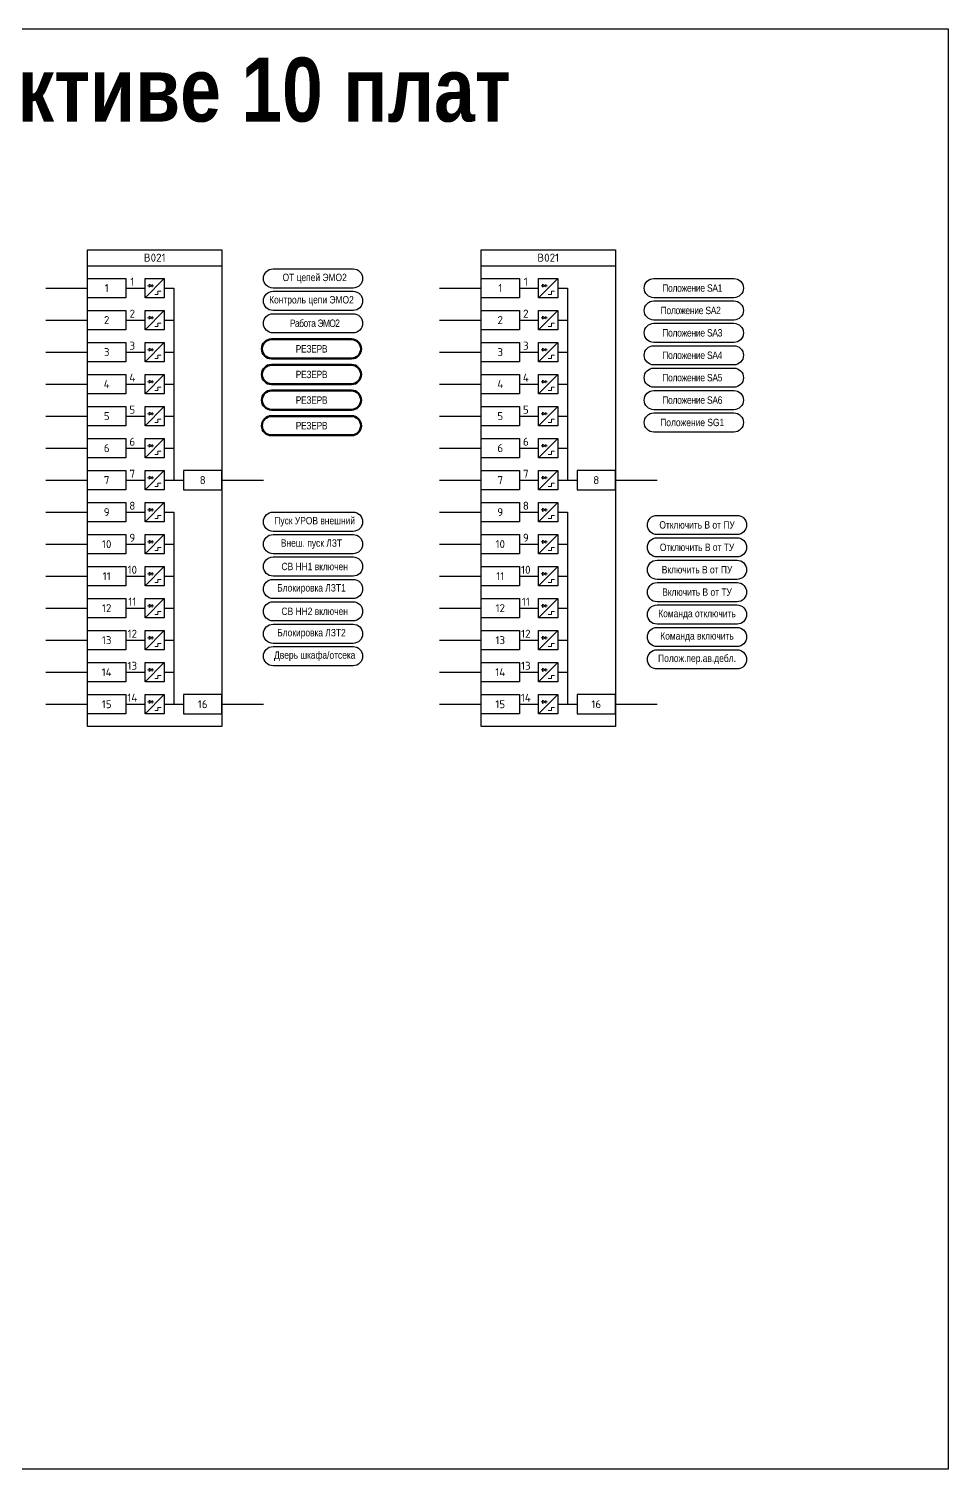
# Model space of a CAD drawing. Header units: millimetres. Extents: x 1413 to 4909, y -558 to 1412.
# Drawn here: x 4621.7 to 4909, y 962 to 1412 of the extents above; entities that cross this region are included whole.
import ezdxf
from ezdxf.enums import TextEntityAlignment as Align

# ---------------------------------------------------------------- set-up
doc = ezdxf.new("R2010")
doc.units = ezdxf.units.MM
doc.layers.add('_ОРЗ_0.3', color=7, linetype='Continuous', lineweight=30)
doc.layers.add('TEXT', color=7, linetype='Continuous', lineweight=25)
doc.layers.add('Основная', color=7, linetype='Continuous')
doc.styles.add('2.5_Gost_RD', font='ARIALN.TTF', dxfattribs={"height": 2.5})
doc.styles.add('2.5_ISOCPEUR', font='isocpeur.ttf', dxfattribs={"width": 0.9, "height": 2.5})
doc.styles.add('2.5_ISOCPEUR_1', font='isocpeur.ttf', dxfattribs={"height": 2.5})

# ---------------------------------------------------------------- blocks, each defined once
blk = doc.blocks.new('*U42')
at = {"layer": 'Основная', "color": 0}
for p, q in [((0, 0), (2, 0)), ((2, 0), (40, 0)), ((40, 0), (42, 0))]:
    blk.add_line(p, q, dxfattribs=at)
blk = doc.blocks.new('*U74')
at = {"lineweight": 13, "ltscale": 0.25}
blk.add_line((20.25, 1.25), (20.25, 0.25), dxfattribs=at)
for points in [[(0, 3), (12, 3), (12, -3), (0, -3)], [(18, 3), (24, 3), (24, -3), (18, -3)]]:
    blk.add_lwpolyline(points, close=True)
blk.add_lwpolyline([(20.25, 0.75), (19.25, 1.25), (19.25, 0.25), (20.25, 0.75)], dxfattribs=at)
at = {"lineweight": 13, "flags": 128}
for points in [[(19.5, 1.5, 0, 0, 0), (19.5, 2, 0.25, 0, 0), (19.5, 2.5, 0, 0, 0)], [(20, 1.5, 0, 0, 0), (20, 2, 0.25, 0, 0), (20, 2.5, 0, 0, 0)]]:
    blk.add_lwpolyline(points, format="xyseb", dxfattribs=at)
at = {"layer": 'Основная', "color": 0}
blk.add_line((12, 0), (18, 0), dxfattribs=at)
at = {"layer": 'Основная', "ltscale": 0.25}
blk.add_line((24, 3), (18, -3), dxfattribs=at)
at = {"layer": 'Основная', "color": 0, "lineweight": 13}
blk.add_line((18.75, 0.75), (20.75, 0.75), dxfattribs=at)
for p, q in [((21, -2), (22, -2)), ((22, -1), (23, -1)), ((22, -2), (22, -1))]:
    blk.add_line(p, q, dxfattribs=at).dxf.unprotected_set("ltscale", 0)
at = {"layer": 'Основная', "style": '2.5_ISOCPEUR'}
for tag, p in [('ОУ', (3, 6)), ('В', (6, 0)), ('K', (14, 2))]:
    blk.add_attdef(tag, text='', height=2.5, dxfattribs=at).set_placement(p, align=Align.MIDDLE_CENTER)
blk = doc.blocks.new('*U64')
blk.add_lwpolyline([(0, 3), (-12, 3), (-12, -3), (0, -3)], close=True)
at = {"layer": 'Основная', "style": '2.5_ISOCPEUR'}
for tag, p in [('ОУ', (-7, 10)), ('В', (-6, 0))]:
    blk.add_attdef(tag, text='', height=2.5, dxfattribs=at).set_placement(p, align=Align.MIDDLE_CENTER)

msp = doc.modelspace()

# ---------------------------------------------------------------- linework, layer by layer
at = {"ltscale": 100}
for p, q in [((4667, 1331), (4667, 1271)), ((4790, 1331), (4790, 1271)), ((4667, 1261), (4667, 1201)), ((4790, 1261), (4790, 1201))]:
    msp.add_line(p, q, dxfattribs=at)
at = {"color": 2, "ltscale": 100}
msp.add_lwpolyline([(3833, 1412), (4909, 1412), (4909, 962), (3833, 962)], close=True, dxfattribs=at)
at = {"color": 85, "ltscale": 100, "true_color": 0x58ba48}
for points in [[(4698, 1331, -1), (4698, 1337), (4723, 1337, -1), (4723, 1331)], [(4698, 1324, -1), (4698, 1330), (4723, 1330, -1), (4723, 1324)], [(4698, 1317, -1), (4698, 1323), (4723, 1323, -1), (4723, 1317)]]:
    msp.add_lwpolyline(points, format="xyb", close=True, dxfattribs=at)
at = {"ltscale": 100}
for points in [[(4817, 1328, -1), (4817, 1334), (4842, 1334, -1), (4842, 1328)], [(4817, 1321, -1), (4817, 1327), (4842, 1327, -1), (4842, 1321)], [(4817, 1314, -1), (4817, 1320), (4842, 1320, -1), (4842, 1314)], [(4817, 1307, -1), (4817, 1313), (4842, 1313, -1), (4842, 1307)], [(4817, 1300, -1), (4817, 1306), (4842, 1306, -1), (4842, 1300)], [(4817, 1293, -1), (4817, 1299), (4842, 1299, -1), (4842, 1293)], [(4817, 1286, -1), (4817, 1292), (4842, 1292, -1), (4842, 1286)], [(4698, 1255, -1), (4698, 1261), (4723, 1261, -1), (4723, 1255)], [(4818, 1254, -1), (4818, 1260), (4843, 1260, -1), (4843, 1254)], [(4698, 1248, -1), (4698, 1254), (4723, 1254, -1), (4723, 1248)], [(4818, 1247, -1), (4818, 1253), (4843, 1253, -1), (4843, 1247)], [(4698, 1241, -1), (4698, 1247), (4723, 1247, -1), (4723, 1241)], [(4818, 1240, -1), (4818, 1246), (4843, 1246, -1), (4843, 1240)], [(4698, 1234, -1), (4698, 1240), (4723, 1240, -1), (4723, 1234)], [(4818, 1233, -1), (4818, 1239), (4843, 1239, -1), (4843, 1233)], [(4698, 1227, -1), (4698, 1233), (4723, 1233, -1), (4723, 1227)], [(4818, 1226, -1), (4818, 1232), (4843, 1232, -1), (4843, 1226)], [(4698, 1220, -1), (4698, 1226), (4723, 1226, -1), (4723, 1220)], [(4818, 1219, -1), (4818, 1225), (4843, 1225, -1), (4843, 1219)], [(4698, 1213, -1), (4698, 1219), (4723, 1219, -1), (4723, 1213)], [(4818, 1212, -1), (4818, 1218), (4843, 1218, -1), (4843, 1212)]]:
    msp.add_lwpolyline(points, format="xyb", close=True, dxfattribs=at)
for points in [[(4627, 1331), (4640, 1331)], [(4664, 1331), (4667, 1331)], [(4750, 1331), (4763, 1331)], [(4787, 1331), (4790, 1331)], [(4627, 1321), (4640, 1321)], [(4664, 1321), (4667, 1321)], [(4750, 1321), (4763, 1321)], [(4787, 1321), (4790, 1321)], [(4627, 1311), (4640, 1311)], [(4664, 1311), (4667, 1311)], [(4750, 1311), (4763, 1311)], [(4787, 1311), (4790, 1311)], [(4627, 1301), (4640, 1301)], [(4664, 1301), (4667, 1301)], [(4750, 1301), (4763, 1301)], [(4787, 1301), (4790, 1301)], [(4627, 1291), (4640, 1291)], [(4664, 1291), (4667, 1291)], [(4750, 1291), (4763, 1291)], [(4787, 1291), (4790, 1291)], [(4627, 1281), (4640, 1281)], [(4664, 1281), (4667, 1281)], [(4750, 1281), (4763, 1281)], [(4787, 1281), (4790, 1281)], [(4627, 1271), (4640, 1271)], [(4664, 1271), (4670, 1271)], [(4682, 1271), (4695, 1271)], [(4750, 1271), (4763, 1271)], [(4787, 1271), (4793, 1271)], [(4805, 1271), (4818, 1271)], [(4627, 1261), (4640, 1261)], [(4664, 1261), (4667, 1261)], [(4750, 1261), (4763, 1261)], [(4787, 1261), (4790, 1261)], [(4627, 1251), (4640, 1251)], [(4664, 1251), (4667, 1251)], [(4750, 1251), (4763, 1251)], [(4787, 1251), (4790, 1251)], [(4627, 1241), (4640, 1241)], [(4664, 1241), (4667, 1241)], [(4750, 1241), (4763, 1241)], [(4787, 1241), (4790, 1241)], [(4627, 1231), (4640, 1231)], [(4664, 1231), (4667, 1231)], [(4750, 1231), (4763, 1231)], [(4787, 1231), (4790, 1231)], [(4627, 1221), (4640, 1221)], [(4664, 1221), (4667, 1221)], [(4750, 1221), (4763, 1221)], [(4787, 1221), (4790, 1221)], [(4627, 1211), (4640, 1211)], [(4664, 1211), (4667, 1211)], [(4750, 1211), (4763, 1211)], [(4787, 1211), (4790, 1211)], [(4627, 1201), (4640, 1201)], [(4664, 1201), (4667, 1201)], [(4664, 1201), (4670, 1201)], [(4682, 1201), (4695, 1201)], [(4750, 1201), (4763, 1201)], [(4787, 1201), (4790, 1201)], [(4787, 1201), (4793, 1201)], [(4805, 1201), (4818, 1201)]]:
    msp.add_lwpolyline(points, dxfattribs=at)
at = {"color": 85, "lineweight": 50, "ltscale": 100, "true_color": 0x58ba48}
for points in [[(4697.5, 1309, -1), (4697.5, 1315), (4722.5, 1315, -1), (4722.5, 1309)], [(4697.5, 1301, -1), (4697.5, 1307), (4722.5, 1307, -1), (4722.5, 1301)], [(4697.5, 1293, -1), (4697.5, 1299), (4722.5, 1299, -1), (4722.5, 1293)], [(4697.5, 1285, -1), (4697.5, 1291), (4722.5, 1291, -1), (4722.5, 1285)]]:
    msp.add_lwpolyline(points, format="xyb", close=True, dxfattribs=at)
at = {"layer": '_ОРЗ_0.3', "ltscale": 100}
for points in [[(4640, 1343), (4682, 1343), (4682, 1194), (4640, 1194)], [(4763, 1343), (4805, 1343), (4805, 1194), (4763, 1194)]]:
    msp.add_lwpolyline(points, close=True, dxfattribs=at)

# ---------------------------------------------------------------- block references
at = {"ltscale": 0.25}
for p in [(4640, 1338), (4763, 1338)]:
    msp.add_blockref('*U42', p, dxfattribs=at)
at = {"layer": '_ОРЗ_0.3', "ltscale": 0.25}
ref = msp.add_blockref('*U74', (4640, 1331), dxfattribs=at)
ref.add_attrib('В', '1', dxfattribs={"layer": 'Основная', "height": 2.5, "style": '2.5_ISOCPEUR'}).set_placement((4646, 1331), align=Align.MIDDLE_CENTER)
ref.add_attrib('K', '1', dxfattribs={"layer": 'Основная', "height": 2.5, "style": '2.5_ISOCPEUR'}).set_placement((4654, 1333), align=Align.MIDDLE_CENTER)
ref = msp.add_blockref('*U74', (4763, 1331), dxfattribs=at)
ref.add_attrib('В', '1', dxfattribs={"layer": 'Основная', "height": 2.5, "style": '2.5_ISOCPEUR'}).set_placement((4769, 1331), align=Align.MIDDLE_CENTER)
ref.add_attrib('K', '1', dxfattribs={"layer": 'Основная', "height": 2.5, "style": '2.5_ISOCPEUR'}).set_placement((4777, 1333), align=Align.MIDDLE_CENTER)
ref = msp.add_blockref('*U74', (4640, 1321), dxfattribs=at)
ref.add_attrib('В', '2', dxfattribs={"layer": 'Основная', "height": 2.5, "style": '2.5_ISOCPEUR'}).set_placement((4646, 1321), align=Align.MIDDLE_CENTER)
ref.add_attrib('K', '2', dxfattribs={"layer": 'Основная', "height": 2.5, "style": '2.5_ISOCPEUR'}).set_placement((4654, 1323), align=Align.MIDDLE_CENTER)
ref = msp.add_blockref('*U74', (4763, 1321), dxfattribs=at)
ref.add_attrib('В', '2', dxfattribs={"layer": 'Основная', "height": 2.5, "style": '2.5_ISOCPEUR'}).set_placement((4769, 1321), align=Align.MIDDLE_CENTER)
ref.add_attrib('K', '2', dxfattribs={"layer": 'Основная', "height": 2.5, "style": '2.5_ISOCPEUR'}).set_placement((4777, 1323), align=Align.MIDDLE_CENTER)
ref = msp.add_blockref('*U74', (4640, 1311), dxfattribs=at)
ref.add_attrib('В', '3', dxfattribs={"layer": 'Основная', "height": 2.5, "style": '2.5_ISOCPEUR'}).set_placement((4646, 1311), align=Align.MIDDLE_CENTER)
ref.add_attrib('K', '3', dxfattribs={"layer": 'Основная', "height": 2.5, "style": '2.5_ISOCPEUR'}).set_placement((4654, 1313), align=Align.MIDDLE_CENTER)
ref = msp.add_blockref('*U74', (4763, 1311), dxfattribs=at)
ref.add_attrib('В', '3', dxfattribs={"layer": 'Основная', "height": 2.5, "style": '2.5_ISOCPEUR'}).set_placement((4769, 1311), align=Align.MIDDLE_CENTER)
ref.add_attrib('K', '3', dxfattribs={"layer": 'Основная', "height": 2.5, "style": '2.5_ISOCPEUR'}).set_placement((4777, 1313), align=Align.MIDDLE_CENTER)
ref = msp.add_blockref('*U74', (4640, 1301), dxfattribs=at)
ref.add_attrib('В', '4', dxfattribs={"layer": 'Основная', "height": 2.5, "style": '2.5_ISOCPEUR'}).set_placement((4646, 1301), align=Align.MIDDLE_CENTER)
ref.add_attrib('K', '4', dxfattribs={"layer": 'Основная', "height": 2.5, "style": '2.5_ISOCPEUR'}).set_placement((4654, 1303), align=Align.MIDDLE_CENTER)
ref = msp.add_blockref('*U74', (4763, 1301), dxfattribs=at)
ref.add_attrib('В', '4', dxfattribs={"layer": 'Основная', "height": 2.5, "style": '2.5_ISOCPEUR'}).set_placement((4769, 1301), align=Align.MIDDLE_CENTER)
ref.add_attrib('K', '4', dxfattribs={"layer": 'Основная', "height": 2.5, "style": '2.5_ISOCPEUR'}).set_placement((4777, 1303), align=Align.MIDDLE_CENTER)
ref = msp.add_blockref('*U74', (4640, 1291), dxfattribs=at)
ref.add_attrib('В', '5', dxfattribs={"layer": 'Основная', "height": 2.5, "style": '2.5_ISOCPEUR'}).set_placement((4646, 1291), align=Align.MIDDLE_CENTER)
ref.add_attrib('K', '5', dxfattribs={"layer": 'Основная', "height": 2.5, "style": '2.5_ISOCPEUR'}).set_placement((4654, 1293), align=Align.MIDDLE_CENTER)
ref = msp.add_blockref('*U74', (4763, 1291), dxfattribs=at)
ref.add_attrib('В', '5', dxfattribs={"layer": 'Основная', "height": 2.5, "style": '2.5_ISOCPEUR'}).set_placement((4769, 1291), align=Align.MIDDLE_CENTER)
ref.add_attrib('K', '5', dxfattribs={"layer": 'Основная', "height": 2.5, "style": '2.5_ISOCPEUR'}).set_placement((4777, 1293), align=Align.MIDDLE_CENTER)
ref = msp.add_blockref('*U74', (4640, 1281), dxfattribs=at)
ref.add_attrib('В', '6', dxfattribs={"layer": 'Основная', "height": 2.5, "style": '2.5_ISOCPEUR'}).set_placement((4646, 1281), align=Align.MIDDLE_CENTER)
ref.add_attrib('K', '6', dxfattribs={"layer": 'Основная', "height": 2.5, "style": '2.5_ISOCPEUR'}).set_placement((4654, 1283), align=Align.MIDDLE_CENTER)
ref = msp.add_blockref('*U74', (4763, 1281), dxfattribs=at)
ref.add_attrib('В', '6', dxfattribs={"layer": 'Основная', "height": 2.5, "style": '2.5_ISOCPEUR'}).set_placement((4769, 1281), align=Align.MIDDLE_CENTER)
ref.add_attrib('K', '6', dxfattribs={"layer": 'Основная', "height": 2.5, "style": '2.5_ISOCPEUR'}).set_placement((4777, 1283), align=Align.MIDDLE_CENTER)
ref = msp.add_blockref('*U74', (4640, 1271), dxfattribs=at)
ref.add_attrib('В', '7', dxfattribs={"layer": 'Основная', "height": 2.5, "style": '2.5_ISOCPEUR'}).set_placement((4646, 1271), align=Align.MIDDLE_CENTER)
ref.add_attrib('K', '7', dxfattribs={"layer": 'Основная', "height": 2.5, "style": '2.5_ISOCPEUR'}).set_placement((4654, 1273), align=Align.MIDDLE_CENTER)
ref = msp.add_blockref('*U64', (4682, 1271), dxfattribs=at)
ref.add_attrib('В', '8', dxfattribs={"layer": 'Основная', "height": 2.5, "style": '2.5_ISOCPEUR'}).set_placement((4676, 1271), align=Align.MIDDLE_CENTER)
ref = msp.add_blockref('*U74', (4763, 1271), dxfattribs=at)
ref.add_attrib('В', '7', dxfattribs={"layer": 'Основная', "height": 2.5, "style": '2.5_ISOCPEUR'}).set_placement((4769, 1271), align=Align.MIDDLE_CENTER)
ref.add_attrib('K', '7', dxfattribs={"layer": 'Основная', "height": 2.5, "style": '2.5_ISOCPEUR'}).set_placement((4777, 1273), align=Align.MIDDLE_CENTER)
ref = msp.add_blockref('*U64', (4805, 1271), dxfattribs=at)
ref.add_attrib('В', '8', dxfattribs={"layer": 'Основная', "height": 2.5, "style": '2.5_ISOCPEUR'}).set_placement((4799, 1271), align=Align.MIDDLE_CENTER)
ref = msp.add_blockref('*U74', (4640, 1261), dxfattribs=at)
ref.add_attrib('В', '9', dxfattribs={"layer": 'Основная', "height": 2.5, "style": '2.5_ISOCPEUR'}).set_placement((4646, 1261), align=Align.MIDDLE_CENTER)
ref.add_attrib('K', '8', dxfattribs={"layer": 'Основная', "height": 2.5, "style": '2.5_ISOCPEUR'}).set_placement((4654, 1263), align=Align.MIDDLE_CENTER)
ref = msp.add_blockref('*U74', (4763, 1261), dxfattribs=at)
ref.add_attrib('В', '9', dxfattribs={"layer": 'Основная', "height": 2.5, "style": '2.5_ISOCPEUR'}).set_placement((4769, 1261), align=Align.MIDDLE_CENTER)
ref.add_attrib('K', '8', dxfattribs={"layer": 'Основная', "height": 2.5, "style": '2.5_ISOCPEUR'}).set_placement((4777, 1263), align=Align.MIDDLE_CENTER)
ref = msp.add_blockref('*U74', (4640, 1251), dxfattribs=at)
ref.add_attrib('В', '10', dxfattribs={"layer": 'Основная', "height": 2.5, "style": '2.5_ISOCPEUR'}).set_placement((4646, 1251), align=Align.MIDDLE_CENTER)
ref.add_attrib('K', '9', dxfattribs={"layer": 'Основная', "height": 2.5, "style": '2.5_ISOCPEUR'}).set_placement((4654, 1253), align=Align.MIDDLE_CENTER)
ref = msp.add_blockref('*U74', (4763, 1251), dxfattribs=at)
ref.add_attrib('В', '10', dxfattribs={"layer": 'Основная', "height": 2.5, "style": '2.5_ISOCPEUR'}).set_placement((4769, 1251), align=Align.MIDDLE_CENTER)
ref.add_attrib('K', '9', dxfattribs={"layer": 'Основная', "height": 2.5, "style": '2.5_ISOCPEUR'}).set_placement((4777, 1253), align=Align.MIDDLE_CENTER)
ref = msp.add_blockref('*U74', (4640, 1241), dxfattribs=at)
ref.add_attrib('В', '11', dxfattribs={"layer": 'Основная', "height": 2.5, "style": '2.5_ISOCPEUR'}).set_placement((4646, 1241), align=Align.MIDDLE_CENTER)
ref.add_attrib('K', '10', dxfattribs={"layer": 'Основная', "height": 2.5, "style": '2.5_ISOCPEUR'}).set_placement((4654, 1243), align=Align.MIDDLE_CENTER)
ref = msp.add_blockref('*U74', (4763, 1241), dxfattribs=at)
ref.add_attrib('В', '11', dxfattribs={"layer": 'Основная', "height": 2.5, "style": '2.5_ISOCPEUR'}).set_placement((4769, 1241), align=Align.MIDDLE_CENTER)
ref.add_attrib('K', '10', dxfattribs={"layer": 'Основная', "height": 2.5, "style": '2.5_ISOCPEUR'}).set_placement((4777, 1243), align=Align.MIDDLE_CENTER)
ref = msp.add_blockref('*U74', (4640, 1231), dxfattribs=at)
ref.add_attrib('В', '12', dxfattribs={"layer": 'Основная', "height": 2.5, "style": '2.5_ISOCPEUR'}).set_placement((4646, 1231), align=Align.MIDDLE_CENTER)
ref.add_attrib('K', '11', dxfattribs={"layer": 'Основная', "height": 2.5, "style": '2.5_ISOCPEUR'}).set_placement((4654, 1233), align=Align.MIDDLE_CENTER)
ref = msp.add_blockref('*U74', (4763, 1231), dxfattribs=at)
ref.add_attrib('В', '12', dxfattribs={"layer": 'Основная', "height": 2.5, "style": '2.5_ISOCPEUR'}).set_placement((4769, 1231), align=Align.MIDDLE_CENTER)
ref.add_attrib('K', '11', dxfattribs={"layer": 'Основная', "height": 2.5, "style": '2.5_ISOCPEUR'}).set_placement((4777, 1233), align=Align.MIDDLE_CENTER)
ref = msp.add_blockref('*U74', (4640, 1221), dxfattribs=at)
ref.add_attrib('В', '13', dxfattribs={"layer": 'Основная', "height": 2.5, "style": '2.5_ISOCPEUR'}).set_placement((4646, 1221), align=Align.MIDDLE_CENTER)
ref.add_attrib('K', '12', dxfattribs={"layer": 'Основная', "height": 2.5, "style": '2.5_ISOCPEUR'}).set_placement((4654, 1223), align=Align.MIDDLE_CENTER)
ref = msp.add_blockref('*U74', (4763, 1221), dxfattribs=at)
ref.add_attrib('В', '13', dxfattribs={"layer": 'Основная', "height": 2.5, "style": '2.5_ISOCPEUR'}).set_placement((4769, 1221), align=Align.MIDDLE_CENTER)
ref.add_attrib('K', '12', dxfattribs={"layer": 'Основная', "height": 2.5, "style": '2.5_ISOCPEUR'}).set_placement((4777, 1223), align=Align.MIDDLE_CENTER)
ref = msp.add_blockref('*U74', (4640, 1211), dxfattribs=at)
ref.add_attrib('В', '14', dxfattribs={"layer": 'Основная', "height": 2.5, "style": '2.5_ISOCPEUR'}).set_placement((4646, 1211), align=Align.MIDDLE_CENTER)
ref.add_attrib('K', '13', dxfattribs={"layer": 'Основная', "height": 2.5, "style": '2.5_ISOCPEUR'}).set_placement((4654, 1213), align=Align.MIDDLE_CENTER)
ref = msp.add_blockref('*U74', (4763, 1211), dxfattribs=at)
ref.add_attrib('В', '14', dxfattribs={"layer": 'Основная', "height": 2.5, "style": '2.5_ISOCPEUR'}).set_placement((4769, 1211), align=Align.MIDDLE_CENTER)
ref.add_attrib('K', '13', dxfattribs={"layer": 'Основная', "height": 2.5, "style": '2.5_ISOCPEUR'}).set_placement((4777, 1213), align=Align.MIDDLE_CENTER)
ref = msp.add_blockref('*U74', (4640, 1201), dxfattribs=at)
ref.add_attrib('В', '15', dxfattribs={"layer": 'Основная', "height": 2.5, "style": '2.5_ISOCPEUR'}).set_placement((4646, 1201), align=Align.MIDDLE_CENTER)
ref.add_attrib('K', '14', dxfattribs={"layer": 'Основная', "height": 2.5, "style": '2.5_ISOCPEUR'}).set_placement((4654, 1203), align=Align.MIDDLE_CENTER)
ref = msp.add_blockref('*U64', (4682, 1201), dxfattribs=at)
ref.add_attrib('В', '16', dxfattribs={"layer": 'Основная', "height": 2.5, "style": '2.5_ISOCPEUR'}).set_placement((4676, 1201), align=Align.MIDDLE_CENTER)
ref = msp.add_blockref('*U74', (4763, 1201), dxfattribs=at)
ref.add_attrib('В', '15', dxfattribs={"layer": 'Основная', "height": 2.5, "style": '2.5_ISOCPEUR'}).set_placement((4769, 1201), align=Align.MIDDLE_CENTER)
ref.add_attrib('K', '14', dxfattribs={"layer": 'Основная', "height": 2.5, "style": '2.5_ISOCPEUR'}).set_placement((4777, 1203), align=Align.MIDDLE_CENTER)
ref = msp.add_blockref('*U64', (4805, 1201), dxfattribs=at)
ref.add_attrib('В', '16', dxfattribs={"layer": 'Основная', "height": 2.5, "style": '2.5_ISOCPEUR'}).set_placement((4799, 1201), align=Align.MIDDLE_CENTER)

# ---------------------------------------------------------------- texts
at = {"ltscale": 100, "attachment_point": 5, "style": '2.5_Gost_RD'}
for s, insert, char_height, width in [('{\\fArial Narrow|b1|i0|c204|p34;Т2 с управлением - нет возможности реализовать в конструктиве 10 плат}', (4350, 1390), 20, 1350), ('Пуск УРОВ внешний', (4711, 1258), 2.3, 31), ('СВ НН1 включен', (4711, 1244), 2.3, 31), ('СВ НН2 включен', (4711, 1230), 2.3, 31), ('Команда отключить', (4830.5, 1229), 2.3, 31), ('Команда включить', (4830.5, 1222), 2.3, 31), ('Полож.пер.ав.дебл.', (4830.5, 1215), 2.3, 31)]:
    msp.add_mtext(s, dxfattribs=dict(at, insert=insert, char_height=char_height, width=width))
at = {"ltscale": 0.25, "char_height": 2.5, "width": 42, "attachment_point": 5, "style": '2.5_ISOCPEUR_1'}
for insert in [(4661, 1340.5), (4784, 1340.5)]:
    msp.add_mtext('B021', dxfattribs=dict(at, insert=insert))
at = {"layer": 'TEXT', "ltscale": 100, "char_height": 2.3, "attachment_point": 5, "style": '2.5_Gost_RD'}
for s, insert, width in [('ОТ цепей ЭМО2', (4711, 1334), 31), ('{\\T0.95;Положение SA1}', (4829, 1331), 31), ('Контроль цепи ЭМО2', (4710, 1327), 28), ('{\\T0.95;Положение SA2}', (4828.5, 1324), 31), ('{\\T0.9;Работа ЭМО2}', (4711, 1320), 31), ('{\\T0.95;Положение SA3}', (4829, 1317), 31), ('{\\T0.95;РЕЗЕРВ}', (4710, 1312), 31), ('{\\T0.95;Положение SA4}', (4829, 1310), 31), ('{\\T0.95;РЕЗЕРВ}', (4710, 1304), 31), ('{\\T0.95;Положение SA5}', (4829, 1303), 31), ('{\\T0.95;РЕЗЕРВ}', (4710, 1296), 31), ('{\\T0.95;Положение SA6}', (4829, 1296), 31), ('{\\T0.95;РЕЗЕРВ}', (4710, 1288), 31), ('Положение SG1', (4829, 1289), 31), ('Отключить В от ПУ', (4830.5, 1257), 31), ('\\A1;Внеш. пуск ЛЗТ', (4710, 1251), 31), ('Отключить В от ТУ', (4830.5, 1250), 31), ('Включить В от ПУ', (4830.5, 1243), 31), ('\\A1;Блокировка ЛЗТ1', (4710, 1237), 31), ('Включить В от ТУ', (4830.5, 1236), 31), ('\\A1;Блокировка ЛЗТ2', (4710, 1223), 31), ('Дверь шкафа/отсека', (4711, 1216), 31)]:
    msp.add_mtext(s, dxfattribs=dict(at, insert=insert, width=width))

doc.saveas('drawing.dxf')
